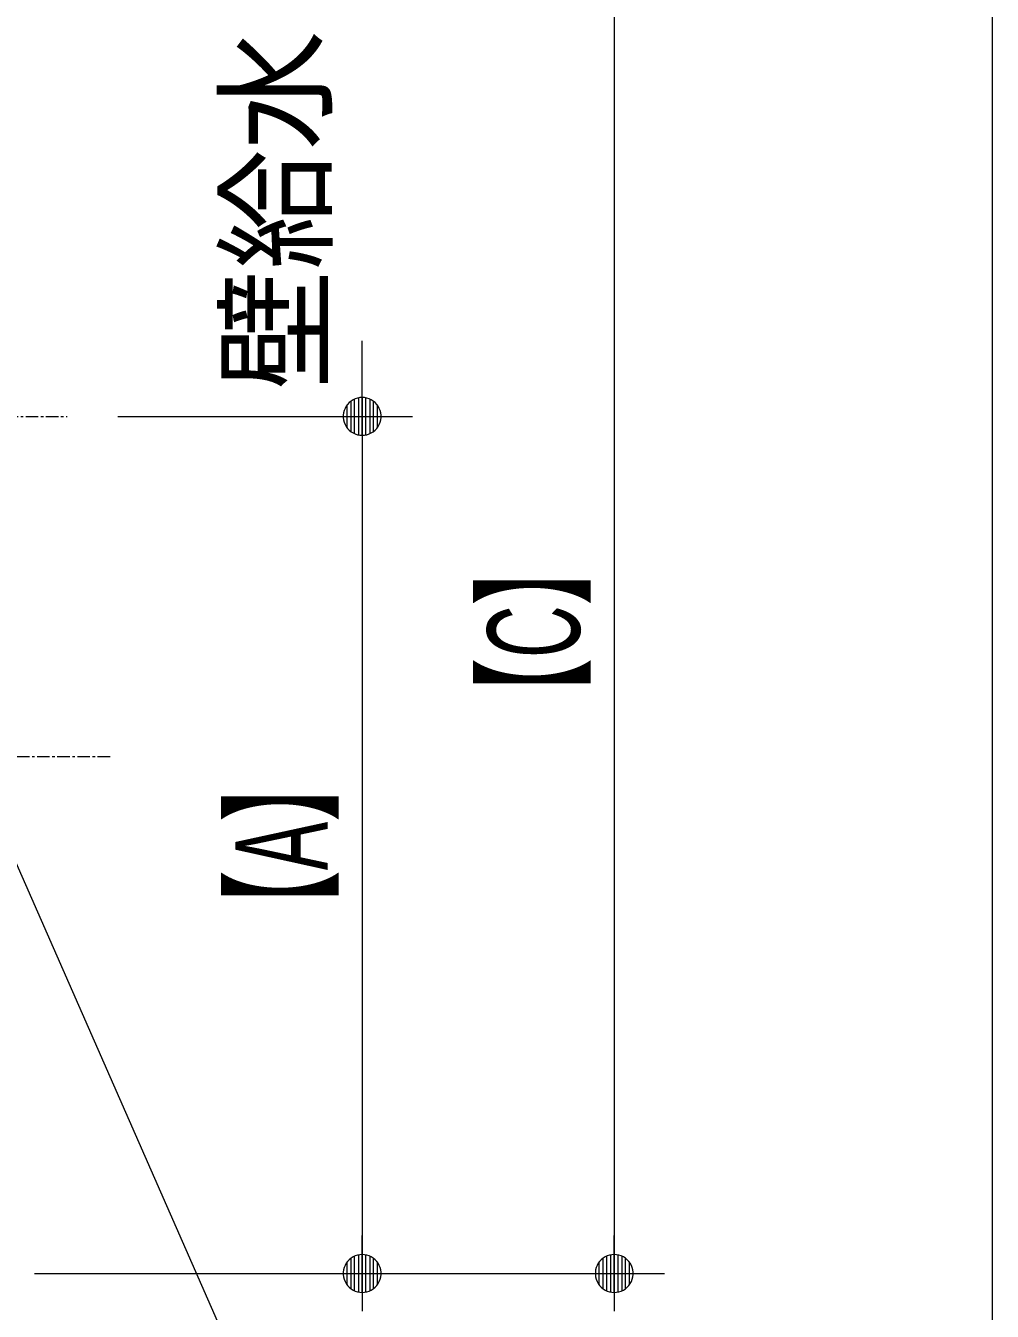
# Model space of a CAD drawing. Units: millimetres, scale not verified. Extents: x -6062 to 6062, y -3045 to 3045.
# Drawn here: x -701 to -318, y -2035 to -1525 of the extents above; entities that cross this region are included whole.
import ezdxf
from ezdxf.enums import TextEntityAlignment as Align

# ---------------------------------------------------------------- set-up
doc = ezdxf.new("R2010")
doc.units = ezdxf.units.MM
doc.header["$LTSCALE"] = 20
doc.linetypes.add('CHAIN1', pattern=[8, 5, -1, 1, -1])
for name, color, linetype, lineweight in [('0-0_1図面枠', 7, 'Continuous', 9), ('0-1_2寸法-3', 7, 'Continuous', 9), ('0-2_4給排水', 7, 'Continuous', 9), ('0-3_2寸法-1', 7, 'Continuous', 9), ('0-4_0', 7, 'Continuous', 9), ('0-6_2寸法-2', 7, 'Continuous', 9), ('0-7_5ボウル・キャビネット', 7, 'Continuous', 9)]:
    doc.layers.add(name, color=color, linetype=linetype, lineweight=lineweight)
doc.styles.add('ＭＳ Ｐゴシック', font='')
doc.styles.get('ＭＳ Ｐゴシック').set_extended_font_data('MS PGothic')

# ---------------------------------------------------------------- blocks, each defined once
blk = doc.blocks.new('止水栓_側面')
at = {"layer": '0-2_4給排水', "linetype": 'CHAIN1'}
blk.add_line((-3010, 0), (1000, 0), dxfattribs=at)
at = {"layer": '0-2_4給排水'}
blk.add_lwpolyline([(-900, 1200), (-900, 600), (-1200, 600), (-1200, 1200)], dxfattribs=at)
for points in [[(-1950, 660), (-1850, 660), (-1850, 300), (-1950, 300)], [(-1330, 600), (-770, 600), (-770, 360), (-1330, 360)], [(-200, 600), (0, 600), (0, -600), (-200, -600)], [(-1250, 360), (-850, 360), (-850, 298), (-1250, 298)], [(-1450, -300), (-2010, -300), (-2010, 300), (-1450, 300)], [(-1450, 240), (-1430, 240), (-1430, -240), (-1450, -240)], [(-1430, 298), (-200, 298), (-200, -298), (-1430, -298)]]:
    blk.add_lwpolyline(points, close=True, dxfattribs=at)
blk = doc.blocks.new('グループ-11')
at = {"layer": '0-2_4給排水'}
blk.add_blockref('止水栓_側面', (21060, -33600), dxfattribs=at)
blk = doc.blocks.new('_Dot')
at = {"layer": '0-4_0'}
for p, q in [((-10, 0), (-20, 0)), ((9.78, 2), (-9.78, 2)), ((7.99, 6), (-7.99, 6)), ((9.16, -3.98), (-9.16, -3.98)), ((6, -7.98), (-6, -7.98))]:
    blk.add_line(p, q, dxfattribs=at)
for points in [[(10, 0), (9.92, 1.25), (9.69, 2.49), (9.3, 3.68), (8.76, 4.82), (8.09, 5.88), (7.29, 6.85), (6.37, 7.71), (5.36, 8.44), (4.26, 9.05), (3.09, 9.51), (1.87, 9.82), (0.63, 9.98), (-0.63, 9.98), (-1.87, 9.82), (-3.09, 9.51), (-4.26, 9.05), (-5.36, 8.44), (-6.37, 7.71), (-7.29, 6.85), (-8.09, 5.88), (-8.76, 4.82), (-9.3, 3.68), (-9.69, 2.49), (-9.92, 1.25), (-10, 0), (0, 0)], [(-10, 0), (-9.92, -1.25), (-9.69, -2.49), (-9.3, -3.68), (-8.76, -4.82), (-8.09, -5.88), (-7.29, -6.85), (-6.37, -7.71), (-5.36, -8.44), (-4.26, -9.05), (-3.09, -9.51), (-1.87, -9.82), (-0.63, -9.98), (0.63, -9.98), (1.87, -9.82), (3.09, -9.51), (4.26, -9.05), (5.36, -8.44), (6.37, -7.71), (7.29, -6.85), (8.09, -5.88), (8.76, -4.82), (9.3, -3.68), (9.69, -2.49), (9.92, -1.25), (10, 0), (0, 0)]]:
    blk.add_lwpolyline(points, close=True, dxfattribs=at)
blk = doc.blocks.new('グループ-39')
at = {"layer": '0-7_5ボウル・キャビネット', "linetype": 'CHAIN1'}
blk.add_line((22400, -36300), (20400, -36300), dxfattribs=at)

msp = doc.modelspace()

# ---------------------------------------------------------------- linework, layer by layer
at = {"layer": '0-0_1図面枠'}
msp.add_line((-317.5, 1750), (-317.5, -2420), dxfattribs=at)
at = {"layer": '0-1_2寸法-3'}
msp.add_lwpolyline([(-905.69, -2420), (-457.5, -2420), (-776.25, -1694.9)], dxfattribs=at)
at = {"layer": '0-3_2寸法-1'}
for p, q in [((-467.5, -1525.01), (-467.5, -2004.99)), ((-664.5, -1680), (-547.5, -1680)), ((-567.5, -1695.01), (-567.5, -2004.99)), ((-697.5, -2020), (-547.5, -2020)), ((-547.5, -2020), (-447.5, -2020))]:
    msp.add_line(p, q, dxfattribs=at)
at = {"layer": '0-6_2寸法-2'}
for p, q in [((-467.5, -1510), (-467.5, -2020)), ((-567.5, -1664.99), (-567.5, -1649.99)), ((-664.5, -1680), (-547.5, -1680)), ((-567.5, -1680), (-567.5, -2020)), ((-697.5, -2020), (-547.5, -2020)), ((-547.5, -2020), (-447.5, -2020))]:
    msp.add_line(p, q, dxfattribs=at)

# ---------------------------------------------------------------- block references
at = {"layer": '0-2_4給排水', "xscale": 0.05, "yscale": 0.05}
msp.add_blockref('グループ-11', (-1787.5, 0), dxfattribs=at)
at = {"layer": '0-3_2寸法-1', "xscale": 0.7503418, "yscale": 0.7503418}
for p, rotation in [((-567.5, -1680), 90), ((-567.5, -2020), 270), ((-467.5, -2020), 270)]:
    msp.add_blockref('_Dot', p, dxfattribs=dict(at, rotation=rotation))
at = {"layer": '0-6_2寸法-2', "xscale": 0.7503418, "yscale": 0.7503418}
for p, rotation in [((-567.5, -1680), 270), ((-567.5, -2020), 90), ((-467.5, -2020), 90)]:
    msp.add_blockref('_Dot', p, dxfattribs=dict(at, rotation=rotation))
at = {"layer": '0-7_5ボウル・キャビネット', "xscale": 0.05, "yscale": 0.05}
msp.add_blockref('グループ-39', (-1787.5, 0), dxfattribs=at)

# ---------------------------------------------------------------- texts
at = {"layer": '0-3_2寸法-1', "style": 'ＭＳ Ｐゴシック', "width": 0.6}
for s, p in [('【C】', (-470.13, -1805.83)), ('【A】', (-570.13, -1890.05))]:
    msp.add_text(s, height=36.69, rotation=90, dxfattribs=at).set_placement(p, align=Align.BOTTOM_LEFT)
at = {"layer": '0-6_2寸法-2', "style": 'ＭＳ Ｐゴシック', "width": 0.95}
msp.add_text('壁給水・給湯位置', height=36.66, rotation=90, dxfattribs=at).set_placement((-572.38, -1669.36), align=Align.BOTTOM_LEFT)

doc.saveas('drawing.dxf')
